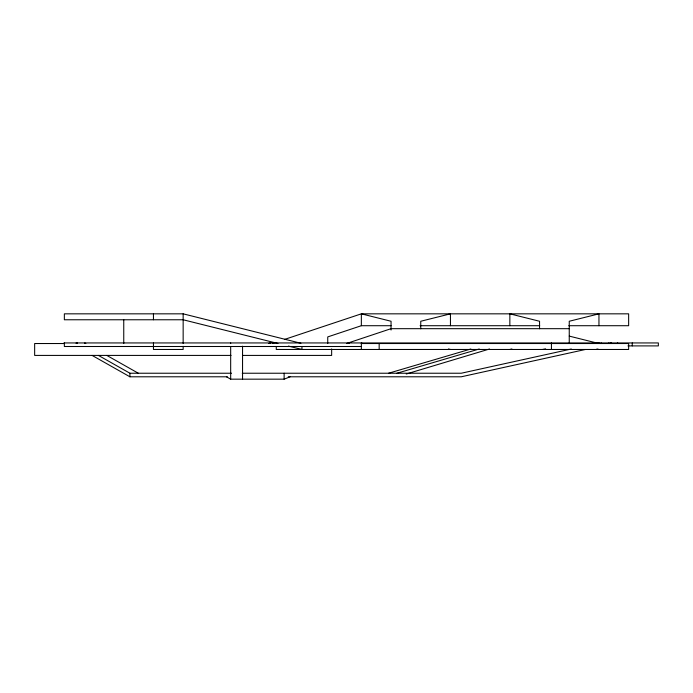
<?xml version="1.0" encoding="UTF-8"?>
<svg xmlns="http://www.w3.org/2000/svg" width="693" height="693" viewBox="0 0 693 693"><rect width="100%" height="100%" fill="white"/><g stroke="black" fill="none" stroke-linecap="round" stroke-linejoin="round"><path stroke-width="1.04" d="M600.744 343.529L601.238 342.94M608.159 343.529L609 342.94L609 343.529M348.284 343.529L349.471 342.94L349.471 343.529M597.764 343.529L598.951 342.94L598.951 343.529M63.158 343.529L64.354 342.94L658.35 342.94L658.35 345.902L627.927 345.902M597.764 343.529L598.951 342.94L597.149 343.33M226.472 376.793L230.674 379.166L284.13 379.166L290.072 376.793M268.641 343.529L270.175 342.94L270.175 343.529M272.254 343.529L275.32 342.507M284.537 339.431L361.348 313.834L628.646 313.834L628.646 325.71L568.788 325.71M391.051 325.71L361.348 325.71L327.737 336.911L327.737 343.529M346.5 343.529L391.051 328.681L569.248 328.681M406.245 374.012L489.544 348.995M388.591 373.232L470.859 348.995M396.994 373.232L479.261 348.995M509.849 349.471L511.902 348.96M571.327 349.012L461.252 373.232L242.238 373.232M585.446 349.471L461.252 376.793L288.262 376.793M542.524 349.471L545.608 348.856M300.909 343.269L183.151 313.834L64.354 313.834L64.354 319.768L183.151 319.768L277.98 343.477M420.131 325.71L539.7 325.71M64.354 343.529L34.65 343.529L34.65 355.414L231.064 355.414M361.348 343.529L628.646 343.529L628.646 349.471L276.273 349.471L276.273 346.5M361.348 346.5L64.354 346.5L64.354 342.94M242.654 355.414L331.652 355.414L331.652 348.934M98.423 355.414L129.92 373.232L231.566 373.232M92.117 355.414L129.92 376.793L227.365 376.793M569.248 336.105L597.929 343.278M596.898 348.96L598.951 349.471M448.406 348.96L450.45 349.471M288.401 346.084L301.949 349.471L301.949 346.5M362.534 343.529L361.348 342.94L361.348 349.471M77.417 342.94L77.417 343.529L76.23 342.94L76.23 343.529M85.819 343.529L84.771 342.94L84.771 343.529M106.817 355.414L138.323 373.232M76.369 342.94L77.417 343.529M618.243 343.529L617.402 342.94L617.402 343.529M632.25 342.94L632.25 345.902M598.951 325.71L598.951 313.834L569.248 321.257L569.248 343.529M551.429 342.94L551.429 349.471M539.552 328.777L539.552 321.257L509.849 313.834L509.849 325.71M450.45 325.71L450.45 313.834L420.746 321.257L420.746 328.777M391.051 330.033L391.051 321.257L361.348 313.834L361.348 325.71M379.166 343.529L379.166 349.471M284.13 373.232L284.13 379.166M242.55 346.179L242.55 379.166M230.674 342.94L230.674 343.529M230.674 346.5L230.674 379.166M183.151 313.834L183.151 343.529M183.151 346.292L183.151 349.471L153.448 349.471L153.448 342.94M153.448 313.834L153.448 319.768M129.92 373.232L129.92 376.793M123.752 319.768L123.752 343.529M612.014 343.529L610.828 342.94L612.014 343.529"/></g></svg>
